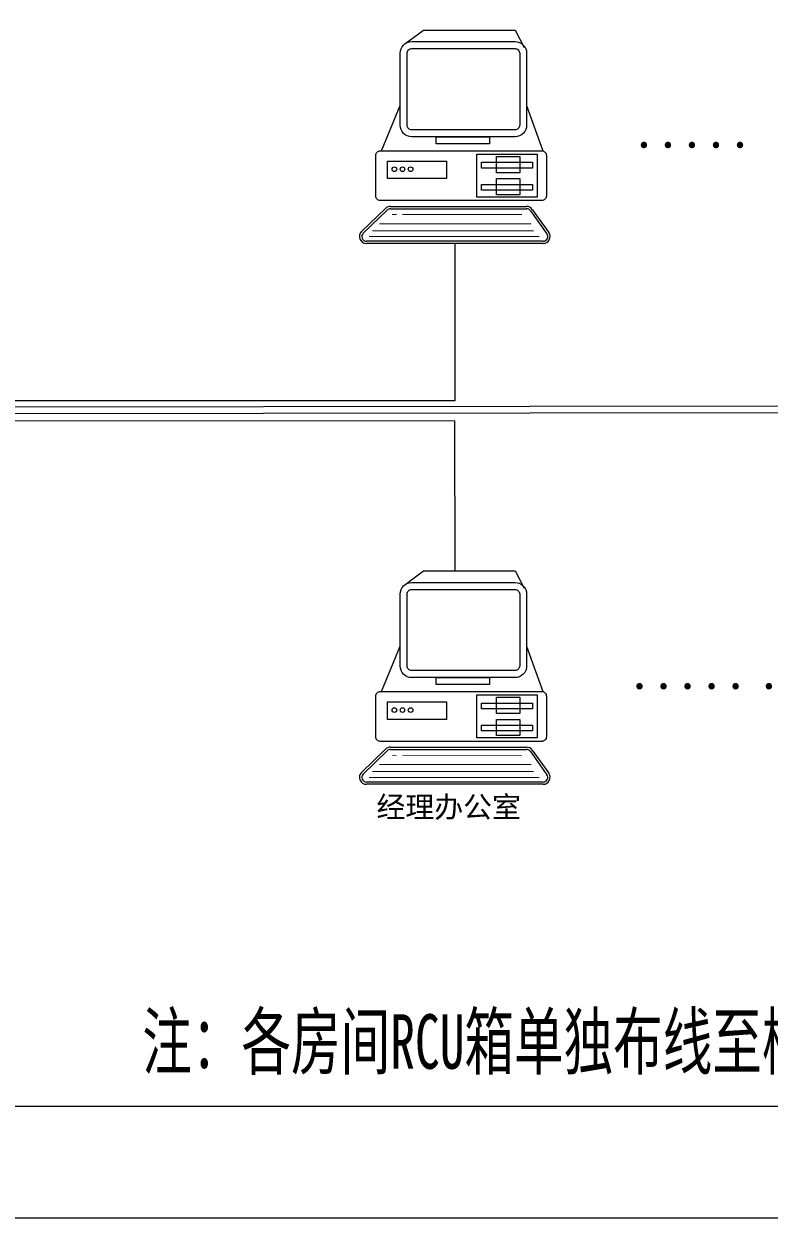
# Model space of a CAD drawing. Header units: millimetres. Extents: x 130143 to 328923, y 19139 to 134795.
# Drawn here: x 226909 to 233063, y 79693 to 89553 of the extents above; entities that cross this region are included whole.
import ezdxf

# ---------------------------------------------------------------- set-up
doc = ezdxf.new("R2010")
doc.units = ezdxf.units.MM
doc.header["$LTSCALE"] = 10
doc.linetypes.add('XU', pattern=[4, 2, -2])
doc.layers.add('邦威智能化', color=7, linetype='Continuous', lineweight=18)
doc.styles.add('HZTXT', font='complex_.ttf', dxfattribs={"bigfont": 'HZTXT'})
doc.styles.add('仿宋体', font='', dxfattribs={"width": 0.8})
doc.styles.get('仿宋体').set_extended_font_data('宋体')

# ---------------------------------------------------------------- blocks, each defined once
blk = doc.blocks.new('图框')
for points in [[(-2302, 1740), (42698, 1740), (42698, -30260), (-2302, -30260)], [(-802, 590), (41198, 590), (41198, -29110), (-802, -29110)]]:
    blk.add_lwpolyline(points, close=True)

msp = doc.modelspace()

# ---------------------------------------------------------------- linework, layer by layer
at = {"layer": '邦威智能化', "color": 7}
for p, q in [((230054.45589, 89387.35591, 0), (230207.73764, 89502.31723, 0)), ((230207.73764, 89502.31723, 0), (230964.56632, 89502.31723, 0)), ((230964.56632, 89502.31723, 0), (231041.20719, 89358.61558, 0)), ((229862.85369, 88505.98581, 0), (230016.13545, 88879.61009, 0)), ((231060.36741, 88879.61009, 0), (231194.48895, 88505.98581, 0)), ((229697.44395, 87838.40936, 0), (229895.88909, 88030.01156, 0)), ((229710.75254, 87824.62547, 0), (229909.19767, 88016.22767, 0)), ((229935.81484, 88046.14054, 0), (231059.80725, 88046.14054, 0)), ((229935.81484, 88026.98032, 0), (231059.80725, 88026.98032, 0)), ((231090.98987, 88010.93319, 0), (231227.84858, 87819.33099, 0)), ((231106.58118, 88022.06984, 0), (231243.4399, 87830.46764, 0)), ((231196.66596, 87758.73725, 0), (229737.3697, 87758.73725, 0)), ((231196.66596, 87739.57703, 0), (229737.3697, 87739.57703, 0)), ((230467.01783, 87739.57703, 0), (230467.01783, 86440.98322, 0)), ((236737.55608, 86401.57658, 0), (219754.29969, 86381.49983, 0)), ((230467.01783, 86440.98322, 0), (219924.88424, 86440.98322, 0)), ((236735.97834, 86347.35396, 0), (219580.40647, 86326.07194, 0)), ((230464.98203, 86276.86317, 0), (219408.63293, 86263.14742, 0)), ((230464.94212, 86276.86312, 0), (230466.51986, 85037.20675, 0)), ((230054.45589, 84922.24602, 0), (230207.73764, 85037.20734, 0)), ((230207.73764, 85037.20734, 0), (230964.56632, 85037.20734, 0)), ((230964.56632, 85037.20734, 0), (231041.20719, 84893.50569, 0)), ((229862.85369, 84040.87593, 0), (230016.13545, 84414.50021, 0)), ((231060.36741, 84414.50021, 0), (231194.48895, 84040.87593, 0)), ((229697.44395, 83373.29947, 0), (229895.88909, 83564.90167, 0)), ((229710.75254, 83359.51558, 0), (229909.19767, 83551.11778, 0)), ((229935.81484, 83581.03066, 0), (231059.80725, 83581.03066, 0)), ((229935.81484, 83561.87044, 0), (231059.80725, 83561.87044, 0)), ((231090.98987, 83545.8233, 0), (231227.84858, 83354.22111, 0)), ((231106.58118, 83556.95995, 0), (231243.4399, 83365.35776, 0)), ((231196.66596, 83293.62737, 0), (229737.3697, 83293.62737, 0)), ((231196.66596, 83274.46715, 0), (229737.3697, 83274.46715, 0))]:
    msp.add_line(p, q, dxfattribs=at)
at = {"layer": '邦威智能化', "color": 7, "elevation": 0}
for points in [[(230111.93655, 89406.51613), (230964.56632, 89406.51613, -0.4142135624), (231060.36741, 89310.71503), (231060.36741, 88716.74823, -0.4142135624), (230964.56632, 88620.94713), (230111.93655, 88620.94713, -0.4142135624), (230016.13545, 88716.74823), (230016.13545, 89310.71503, -0.4142135624)], [(230111.93655, 89349.03547), (230964.56632, 89349.03547, -0.4142135624), (231002.88675, 89310.71503), (231002.88675, 88716.74823, -0.4142135624), (230964.56632, 88678.42779), (230111.93655, 88678.42779, -0.4142135624), (230073.61611, 88716.74823), (230073.61611, 89310.71503, -0.4142135624)], [(229853.27358, 88505.98581), (231184.90884, 88505.98581, -0.4142135624), (231223.22928, 88467.66537), (231223.22928, 88132.36153, -0.4142135624), (231184.90884, 88094.04109), (229853.27358, 88094.04109, -0.4142135624), (229814.95314, 88132.36153), (229814.95314, 88467.66537, -0.4142135624)], [(230111.93655, 84941.40624), (230964.56632, 84941.40624, -0.4142135624), (231060.36741, 84845.60515), (231060.36741, 84251.63834, -0.4142135624), (230964.56632, 84155.83724), (230111.93655, 84155.83724, -0.4142135624), (230016.13545, 84251.63834), (230016.13545, 84845.60515, -0.4142135624)], [(230111.93655, 84883.92559), (230964.56632, 84883.92559, -0.4142135624), (231002.88675, 84845.60515), (231002.88675, 84251.63834, -0.4142135624), (230964.56632, 84213.3179), (230111.93655, 84213.3179, -0.4142135624), (230073.61611, 84251.63834), (230073.61611, 84845.60515, -0.4142135624)], [(229853.27358, 84040.87593), (231184.90884, 84040.87593, -0.4142135624), (231223.22928, 84002.55549), (231223.22928, 83667.25165, -0.4142135624), (231184.90884, 83628.93121), (229853.27358, 83628.93121, -0.4142135624), (229814.95314, 83667.25165), (229814.95314, 84002.55549, -0.4142135624)]]:
    msp.add_lwpolyline(points, format="xyb", close=True, dxfattribs=at)
for points in [[(230313.11885, 88620.94713), (230753.8039, 88620.94713), (230753.8039, 88563.46647), (230313.11885, 88563.46647)], [(230648.42269, 88477.24548), (231146.5884, 88477.24548), (231146.5884, 88122.78142), (230648.42269, 88122.78142)], [(230811.28456, 88458.08526), (231002.88675, 88458.08526), (231002.88675, 88323.96373), (230811.28456, 88323.96373)], [(229910.75424, 88419.76482), (230399.33984, 88419.76482), (230399.33984, 88276.06318), (229910.75424, 88276.06318)], [(230686.74313, 88410.18471), (231108.26796, 88410.18471), (231108.26796, 88362.28417), (230686.74313, 88362.28417)], [(230811.28456, 88276.06318), (231002.88675, 88276.06318), (231002.88675, 88141.94164), (230811.28456, 88141.94164)], [(230686.74313, 88228.16263), (231108.26796, 88228.16263), (231108.26796, 88180.26208), (230686.74313, 88180.26208)], [(230313.11885, 84155.83724), (230753.8039, 84155.83724), (230753.8039, 84098.35658), (230313.11885, 84098.35658)], [(230648.42269, 84012.1356), (231146.5884, 84012.1356), (231146.5884, 83657.67154), (230648.42269, 83657.67154)], [(229910.75424, 83954.65494), (230399.33984, 83954.65494), (230399.33984, 83810.95329), (229910.75424, 83810.95329)], [(230686.74313, 83945.07483), (231108.26796, 83945.07483), (231108.26796, 83897.17428), (230686.74313, 83897.17428)], [(230811.28456, 83992.97538), (231002.88675, 83992.97538), (231002.88675, 83858.85384), (230811.28456, 83858.85384)], [(230686.74313, 83763.05274), (231108.26796, 83763.05274), (231108.26796, 83715.15219), (230686.74313, 83715.15219)], [(230811.28456, 83810.95329), (231002.88675, 83810.95329), (231002.88675, 83676.83176), (230811.28456, 83676.83176)]]:
    msp.add_lwpolyline(points, close=True, dxfattribs=at)
at = {"layer": '邦威智能化', "color": 7, "const_width": 7.66409, "elevation": 0}
for points in [[(229949.07468, 87979.07978), (229987.39512, 87979.07978)], [(230035.29567, 87979.07978), (231022.04697, 87979.07978)], [(229843.69347, 87902.4389), (231098.68785, 87902.4389)], [(229757.47249, 87797.05769), (231165.74862, 87797.05769)], [(229786.21281, 87844.95824), (231117.84807, 87844.95824)], [(229843.69347, 83437.32901), (231098.68785, 83437.32901)], [(229949.07468, 83513.96989), (229987.39512, 83513.96989)], [(230035.29567, 83513.96989), (231022.04697, 83513.96989)], [(229757.47249, 83331.9478), (231165.74862, 83331.9478)], [(229786.21281, 83379.84835), (231117.84807, 83379.84835)]]:
    msp.add_lwpolyline(points, dxfattribs=at)
at = {"layer": '邦威智能化', "color": 7}
for centre in [(229968.2349, 88352.70406, 0), (230035.29567, 88352.70406, 0), (230102.35644, 88352.70406, 0), (229968.2349, 83887.59417, 0), (230035.29567, 83887.59417, 0), (230102.35644, 83887.59417, 0)]:
    msp.add_circle(centre, 19.16022, dxfattribs=at)
for centre, radius, start, end in [((229935.81484, 87988.65989, 0), 57.48066, 90, 133.994913991), ((229935.81484, 87988.65989, 0), 38.32044, 90, 133.994913991), ((231059.80725, 87988.65989, 0), 57.48066, 35.537677804, 90), ((231059.80725, 87988.65989, 0), 38.32044, 35.537677804, 90), ((229737.3697, 87797.05769, 0), 57.48066, 133.994913991, 270), ((229737.3697, 87797.05769, 0), 38.32044, 133.994913991, 270), ((231196.66596, 87797.05769, 0), 57.48066, 270, 35.537677804), ((231196.66596, 87797.05769, 0), 38.32044, 270, 35.537677804), ((229935.81484, 83523.55, 0), 57.48066, 90, 133.994913991), ((229935.81484, 83523.55, 0), 38.32044, 90, 133.994913991), ((231059.80725, 83523.55, 0), 57.48066, 35.537677804, 90), ((231059.80725, 83523.55, 0), 38.32044, 35.537677804, 90), ((229737.3697, 83331.9478, 0), 57.48066, 133.994913991, 270), ((229737.3697, 83331.9478, 0), 38.32044, 133.994913991, 270), ((231196.66596, 83331.9478, 0), 57.48066, 270, 35.537677804), ((231196.66596, 83331.9478, 0), 38.32044, 270, 35.537677804)]:
    msp.add_arc(centre, radius, start, end, dxfattribs=at)

# ---------------------------------------------------------------- block references
at = {"layer": '邦威智能化', "xscale": 0.8000000000029104, "yscale": 0.7999999999992724, "zscale": 0.8}
msp.add_blockref('图框', (213267.45518, 103901.06772, 0), dxfattribs=at)

# ---------------------------------------------------------------- texts
at = {"layer": '邦威智能化', "color": 7, "linetype": 'XU', "attachment_point": 1, "style": 'HZTXT'}
for s, insert, char_height, width in [('{\\fSimSun|b0|i0|c134|p2;.....}', (231929.4592, 88822.3409, 0), 291.6, 1156.415616), ('{\\fSimSun|b0|i0|c134|p2;.....}', (231893.08967, 84353.43458, 0), 291.6, 1156.415616), ('{\\fSimSun|b0|i0|c134|p2;.....}', (232961.42099, 84353.43458, 0), 291.6, 1156.415616), ('{\\fSimHei|b0|i0|c134|p2;经理办公室}', (229820.32045, 83175.04663, 0), 174.96, 1760.0057353)]:
    msp.add_mtext(s, dxfattribs=dict(at, insert=insert, char_height=char_height, width=width))
at = {"layer": '邦威智能化', "insert": (227886.96031, 81376.46628, 0), "char_height": 450, "width": 23665.1200677, "attachment_point": 1, "style": '仿宋体'}
msp.add_mtext('{\\W0.667;\\C1;注：各房间RCU箱单独布线至楼层网络交换机，且布线长度100米以内!}', dxfattribs=at)

doc.saveas('drawing.dxf')
